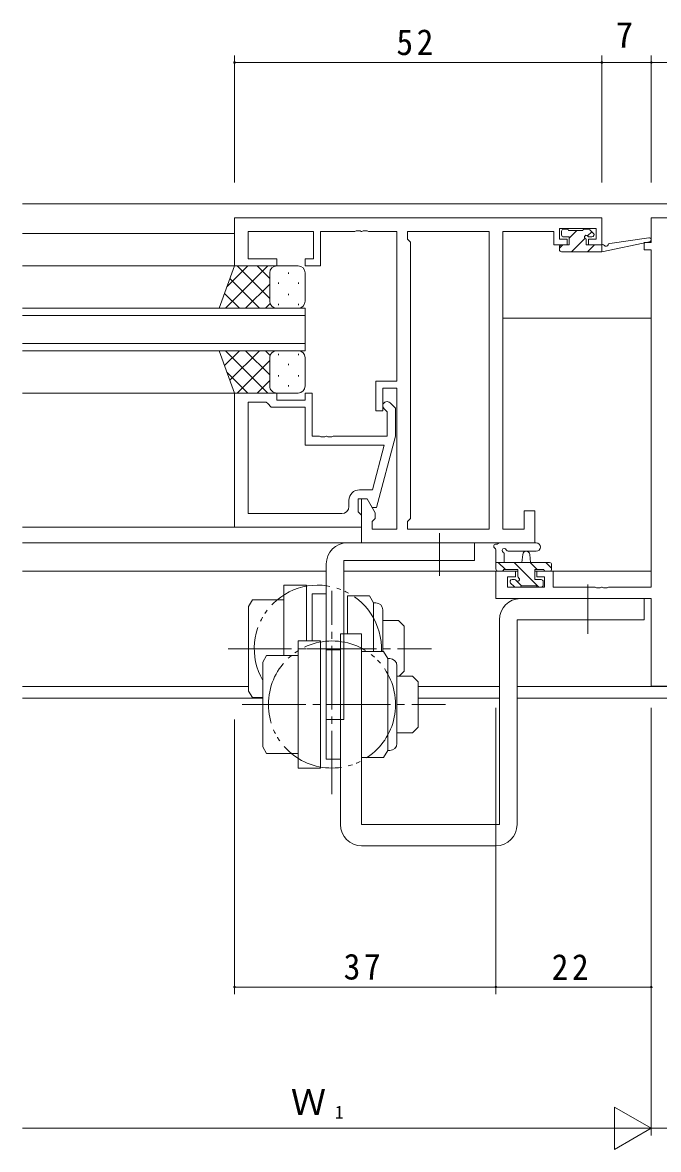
# Model space of a CAD drawing. Units: millimetres on the paper. Extents: x -420 to 373, y -297 to 267.
# Drawn here: x 13 to 103, y -34.8 to 124.8 of the extents above; entities that cross this region are included whole.
import ezdxf
from ezdxf.enums import TextEntityAlignment as Align

# ---------------------------------------------------------------- set-up
doc = ezdxf.new("R2010")
doc.units = ezdxf.units.MM
doc.linetypes.add('CHAIN2', pattern=[12, 9, -1, 1, -1])
doc.linetypes.add('DOUBLE_CHAIN2', pattern=[12.8, 9, -1, 0.6, -0.6, 0.6, -1])
for name, color, linetype, lineweight in [('0-3_YKK_11', 7, 'Continuous', 9), ('0-4_YKK_12', 2, 'Continuous', 9), ('0-5_YKK_13', 4, 'Continuous', 9), ('0-6_YKK_D', 6, 'Continuous', 9)]:
    doc.layers.add(name, color=color, linetype=linetype, lineweight=lineweight)
doc.styles.add('ＭＳ ゴシック', font='')
doc.styles.get('ＭＳ ゴシック').set_extended_font_data('MS Gothic')

msp = doc.modelspace()

# ---------------------------------------------------------------- linework, layer by layer
at = {"layer": '0-3_YKK_11'}
for p, q in [((94.987, 97.111), (42.987, 97.111)), ((101.987, 97.111), (121.987, 97.111)), ((65.987, 95.181), (65.987, 74.011)), ((79.057, 95.181), (67.487, 95.181)), ((79.057, 53.041), (79.057, 95.181)), ((79.057, 53.041), (79.057, 95.181)), ((80.987, 53.041), (80.987, 95.181)), ((88.987, 95.611), (94.187, 95.611)), ((67.917, 93.681), (67.917, 54.541)), ((101.987, 44.841), (101.987, 92.611)), ((42.987, 53.311), (42.987, 72.311)), ((65.987, 73.011), (65.987, 53.041)), ((44.917, 71.011), (44.917, 55.241)), ((44.917, 71.011), (44.917, 55.241)), ((56.945, 66.211), (64.587, 66.211)), ((65.787, 66.215), (63.08, 56.111)), ((64.195, 64.911), (52.987, 64.911)), ((62.507, 58.611), (64.195, 64.911)), ((60.687, 58.611), (62.507, 58.611)), ((59.187, 56.241), (59.187, 57.111)), ((44.917, 55.241), (58.187, 55.241)), ((60.987, 53.311), (42.987, 53.311)), ((67.487, 53.041), (79.057, 53.041)), ((60.987, 51.111), (85.487, 51.111)), ((79.987, 47.111), (82.787, 47.111)), ((79.987, 43.211), (79.987, 47.111)), ((82.787, 47.111), (82.787, 46.311)), ((85.787, 47.111), (88.087, 47.111)), ((85.787, 46.311), (85.787, 47.111)), ((88.087, 47.111), (88.087, 44.841)), ((88.087, 44.841), (94.029, 44.841)), ((101.987, 43.211), (79.987, 43.211)), ((101.987, 30.811), (101.987, 43.211)), ((121.987, 30.811), (101.987, 30.811))]:
    msp.add_line(p, q, dxfattribs=at)
for points in [[(42.987, 97.111), (42.987, 90.311), (48.987, 90.311), (48.987, 91.311), (44.917, 91.311), (44.917, 95.181), (54.187, 95.181), (54.187, 91.311), (52.987, 91.311), (52.987, 90.311), (55.187, 90.311), (55.187, 95.181), (60.028, 95.181)], [(94.187, 95.611), (94.187, 94.111), (93.087, 94.111), (93.087, 93.311), (94.987, 93.311), (94.987, 97.111)], [(101.987, 92.611), (100.987, 92.611), (100.987, 93.611), (101.987, 93.611), (101.987, 97.111)], [(60.028, 95.181), (60.212, 95.301), (60.762, 95.301), (60.945, 95.181), (61.028, 95.181), (61.212, 95.301), (61.762, 95.301), (61.945, 95.181), (65.987, 95.181)], [(67.487, 95.181), (67.487, 94.111), (67.917, 93.681)], [(80.987, 95.181), (88.187, 95.181), (88.187, 94.381), (88.187, 93.311), (90.087, 93.311), (90.087, 94.111), (88.987, 94.111), (88.987, 95.611)], [(65.987, 74.011), (62.987, 74.011), (62.987, 69.811), (63.987, 69.811), (63.987, 73.011), (65.987, 73.011)], [(42.987, 72.311), (48.987, 72.311), (48.987, 71.311), (52.987, 71.311), (52.987, 72.311), (53.987, 72.311), (53.987, 66.211), (55.028, 66.211), (55.212, 66.091), (55.762, 66.091), (55.945, 66.211), (56.028, 66.211), (56.212, 66.091), (56.762, 66.091), (56.945, 66.211)], [(52.987, 64.911), (52.987, 70.311), (48.187, 70.311), (47.687, 70.811), (47.487, 71.011), (44.917, 71.011)], [(65.011, 70.935), (65.787, 70.16), (65.787, 66.215)], [(64.587, 66.211), (64.587, 69.663), (64.162, 70.087)], [(63.08, 56.111), (62.48, 56.111), (61.787, 57.311), (60.487, 57.311), (60.487, 55.511), (60.687, 55.311), (60.987, 55.011), (60.987, 53.311)], [(65.987, 53.041), (62.487, 53.041), (62.487, 54.111), (62.917, 54.541), (62.917, 55.354), (61.787, 57.311), (60.987, 57.311), (60.987, 51.111)], [(67.917, 54.541), (67.487, 54.111), (67.487, 53.041)], [(85.487, 51.111), (85.487, 55.611), (83.987, 55.611), (83.987, 53.041), (80.987, 53.041)], [(82.787, 46.311), (81.617, 46.311), (81.617, 44.841), (86.887, 44.841), (86.887, 46.311), (85.787, 46.311)], [(94.029, 44.841), (94.212, 44.721), (94.762, 44.721), (94.945, 44.841), (95.029, 44.841), (95.212, 44.721), (95.762, 44.721), (95.945, 44.841), (101.987, 44.841)]]:
    msp.add_lwpolyline(points, dxfattribs=at)
for centre, radius, start, end in [((64.587, 70.511), 0.6, 44.99998, 225), ((60.687, 57.111), 1.5, 90, 179.99998), ((58.187, 56.241), 1, 270, 359.99998)]:
    msp.add_arc(centre, radius, start, end, dxfattribs=at)
at = {"layer": '0-4_YKK_12'}
for p, q in [((12.987, 99.111), (210.987, 99.111)), ((12.987, 94.911), (42.987, 94.911)), ((43.487, 90.311), (12.987, 90.311)), ((52.987, 84.31), (12.987, 84.31)), ((12.987, 83.31), (52.987, 83.31)), ((52.987, 78.31), (52.987, 84.31)), ((101.987, 82.911), (80.987, 82.911)), ((52.987, 79.31), (12.987, 79.31)), ((12.987, 78.31), (52.987, 78.31)), ((12.987, 72.311), (43.487, 72.311)), ((12.987, 53.311), (60.987, 53.311)), ((12.987, 51.111), (61.287, 51.111)), ((12.987, 47.111), (55.987, 47.111)), ((58.487, 47.111), (83.087, 47.111)), ((101.987, 47.111), (85.487, 47.111)), ((44.987, 30.741), (12.987, 30.741)), ((80.487, 30.741), (68.987, 30.741)), ((140.987, 30.741), (82.987, 30.741)), ((46.987, 29.111), (12.987, 29.111)), ((80.487, 29.111), (68.987, 29.111)), ((140.987, 29.111), (82.987, 29.111))]:
    msp.add_line(p, q, dxfattribs=at)
at = {"layer": '0-5_YKK_13'}
for p, q in [((89.287, 94.711), (89.287, 95.211)), ((89.587, 95.511), (90.087, 95.511)), ((90.387, 94.411), (89.587, 94.411)), ((90.287, 95.311), (92.287, 95.311)), ((91.468, 95.311), (90.387, 94.23)), ((90.387, 93.311), (90.387, 94.411)), ((92.624, 94.222), (90.713, 92.311)), ((92.487, 95.511), (93.087, 95.511)), ((93.562, 95.16), (92.976, 94.574)), ((93.587, 94.411), (93.248, 94.411)), ((93.299, 95.423), (93.799, 94.923)), ((96.099, 93.485), (101.641, 94.308)), ((89.468, 93.311), (88.987, 92.83)), ((88.987, 92.611), (88.987, 93.011)), ((89.287, 93.311), (90.387, 93.311)), ((92.787, 93.95), (92.787, 93.311)), ((92.787, 93.311), (94.985, 93.311)), ((93.958, 93.311), (92.958, 92.311)), ((94.985, 92.311), (101.746, 93.718)), ((94.985, 93.311), (95.072, 93.325)), ((94.985, 92.311), (94.985, 93.311)), ((89.287, 92.311), (94.985, 92.311)), ((40.84, 84.311), (42.983, 90.311)), ((47.715, 90.311), (41.715, 84.311)), ((44.886, 90.311), (41.926, 87.35)), ((42.983, 90.311), (48.983, 90.311)), ((47.983, 85.69), (43.363, 90.311)), ((47.983, 88.519), (46.191, 90.311)), ((51.983, 90.311), (48.983, 90.311)), ((50.62, 89.391), (50.62, 89.191)), ((46.535, 84.311), (42.339, 88.507)), ((47.983, 89.311), (47.983, 85.711)), ((47.983, 88.911), (47.983, 85.311)), ((49.205, 87.976), (49.205, 87.776)), ((52.035, 87.976), (52.035, 87.776)), ((52.983, 85.311), (52.983, 89.311)), ((43.706, 84.311), (41.594, 86.422)), ((47.983, 87.751), (44.543, 84.311)), ((50.62, 86.361), (50.62, 86.161)), ((48.04, 84.979), (47.372, 84.311)), ((49.205, 84.946), (49.205, 84.746)), ((52.035, 84.946), (52.035, 84.746)), ((49.205, 84.311), (40.84, 84.311)), ((48.983, 84.311), (51.983, 84.311)), ((49.205, 78.311), (40.84, 78.311)), ((40.84, 78.311), (42.983, 72.311)), ((43.706, 78.311), (41.594, 76.199)), ((47.715, 72.311), (41.715, 78.311)), ((46.535, 78.311), (42.339, 74.115)), ((47.983, 74.871), (44.543, 78.311)), ((48.04, 77.643), (47.372, 78.311)), ((48.983, 78.311), (51.983, 78.311)), ((47.983, 76.931), (43.363, 72.311)), ((47.983, 73.711), (47.983, 77.311)), ((47.983, 73.311), (47.983, 76.911)), ((49.205, 77.676), (49.205, 77.876)), ((52.035, 77.676), (52.035, 77.876)), ((52.983, 77.311), (52.983, 73.311)), ((44.886, 72.311), (41.926, 75.272)), ((50.62, 76.261), (50.62, 76.461)), ((47.983, 74.103), (46.191, 72.311)), ((49.205, 74.646), (49.205, 74.846)), ((50.62, 73.231), (50.62, 73.431)), ((52.035, 74.646), (52.035, 74.846)), ((42.983, 72.311), (48.983, 72.311)), ((51.983, 72.311), (48.983, 72.311)), ((76.987, 51.111), (58.987, 51.111)), ((76.987, 51.111), (76.987, 48.611)), ((85.715, 51.111), (80.552, 51.111)), ((79.987, 47.411), (79.987, 50.092)), ((81.187, 49.492), (81.187, 48.311)), ((85.715, 49.911), (81.754, 49.908)), ((55.987, 48.111), (55.987, 26.111)), ((76.987, 48.611), (58.487, 48.611)), ((58.487, 26.111), (58.487, 48.611)), ((79.987, 48.311), (87.587, 48.311)), ((81.334, 47.311), (80.334, 48.311)), ((86.079, 44.811), (82.579, 48.311)), ((83.687, 48.311), (83.789, 49.456)), ((84.887, 48.311), (84.785, 49.456)), ((85.824, 47.311), (84.824, 48.311)), ((87.887, 47.493), (87.069, 48.311)), ((87.887, 48.011), (87.887, 47.411)), ((80.887, 47.111), (80.287, 47.111)), ((83.087, 47.311), (81.087, 47.311)), ((83.087, 46.372), (83.087, 47.311)), ((86.787, 47.311), (85.487, 47.311)), ((85.487, 47.311), (85.487, 45.911)), ((87.587, 47.111), (86.987, 47.111)), ((49.987, 45.111), (53.187, 45.111)), ((49.987, 35.139), (49.987, 45.111)), ((53.187, 37.211), (53.187, 45.111)), ((82.575, 44.899), (82.075, 45.399)), ((82.287, 45.911), (82.626, 45.911)), ((82.901, 45.743), (82.771, 45.874)), ((83.387, 44.811), (82.787, 44.811)), ((83.634, 45.011), (82.919, 45.726)), ((85.687, 45.011), (83.587, 45.011)), ((85.487, 45.911), (86.387, 45.911)), ((86.387, 44.811), (85.887, 44.811)), ((86.687, 45.611), (86.687, 45.111)), ((53.987, 43.861), (53.987, 37.211)), ((55.987, 43.861), (53.987, 43.861)), ((55.987, 43.861), (55.987, 29.111)), ((58.987, 43.617), (62.106, 43.617)), ((58.987, 43.617), (58.987, 38.211)), ((62.687, 42.611), (62.106, 43.617)), ((83.487, 43.211), (100.987, 43.211)), ((100.987, 40.211), (100.987, 43.211)), ((44.987, 42.111), (45.523, 43.039)), ((44.987, 30.111), (44.987, 42.111)), ((45.523, 43.039), (49.987, 43.039)), ((62.687, 42.611), (62.987, 42.611)), ((62.687, 35.717), (62.687, 42.611)), ((63.987, 35.717), (63.987, 41.611)), ((63.987, 40.111), (66.187, 40.111)), ((66.987, 39.311), (66.187, 40.111)), ((80.487, 40.211), (80.487, 11.211)), ((82.987, 40.211), (82.987, 11.211)), ((82.987, 40.211), (100.987, 40.211)), ((51.987, 37.211), (55.187, 37.211)), ((51.987, 19.211), (51.987, 37.211)), ((55.187, 19.211), (55.187, 37.211)), ((60.987, 38.211), (57.987, 38.211)), ((57.987, 11.211), (57.987, 38.211)), ((60.987, 11.211), (60.987, 38.211)), ((46.987, 34.211), (47.523, 35.139)), ((47.523, 35.139), (51.987, 35.139)), ((53.172, 36.111), (61.55, 36.111)), ((57.987, 35.961), (55.987, 35.961)), ((55.987, 35.961), (55.987, 20.461)), ((57.987, 35.961), (57.987, 21.211)), ((60.987, 35.717), (64.106, 35.717)), ((60.987, 35.717), (60.987, 21.211)), ((64.687, 34.711), (64.106, 35.717)), ((46.987, 22.211), (46.987, 34.211)), ((64.687, 34.711), (64.987, 34.711)), ((64.687, 21.711), (64.687, 34.711)), ((65.987, 22.711), (65.987, 33.711)), ((65.987, 32.211), (68.187, 32.211)), ((68.987, 31.411), (68.187, 32.211)), ((45.523, 29.183), (44.987, 30.111)), ((45.523, 29.183), (46.987, 29.183)), ((55.987, 29.111), (55.987, 28.361)), ((62.987, 28.211), (55.987, 28.211)), ((58.487, 26.111), (55.987, 26.111)), ((47.523, 21.283), (46.987, 22.211)), ((47.523, 21.283), (51.987, 21.283)), ((57.987, 21.211), (57.987, 20.461)), ((60.987, 21.211), (60.987, 20.706)), ((51.987, 19.211), (55.187, 19.211)), ((57.987, 20.461), (55.987, 20.461)), ((60.987, 20.706), (64.106, 20.706)), ((80.487, 11.211), (60.987, 11.211)), ((79.987, 8.211), (60.987, 8.211))]:
    msp.add_line(p, q, dxfattribs=at)
at = {"layer": '0-5_YKK_13', "linetype": 'CHAIN2'}
for p, q in [((71.987, 52.489), (71.987, 46.446)), ((92.987, 38.211), (92.987, 45.211)), ((56.787, 15.498), (56.787, 44.298)), ((42.074, 36.111), (70.873, 36.111)), ((44.073, 28.211), (72.873, 28.211))]:
    msp.add_line(p, q, dxfattribs=at)
at = {"layer": '0-5_YKK_13'}
for points in [[(66.287, 32.211), (66.987, 32.911), (66.987, 39.311)], [(65.987, 24.211), (68.187, 24.211), (68.987, 25.011), (68.987, 31.411)], [(64.106, 20.706), (64.687, 21.711), (64.987, 21.711)]]:
    msp.add_lwpolyline(points, dxfattribs=at)
at = {"layer": '0-5_YKK_13', "linetype": 'DOUBLE_CHAIN2'}
msp.add_circle((56.787, 28.211), 9, dxfattribs=at)
at = {"layer": '0-5_YKK_13'}
for centre, radius, start, end in [((89.587, 95.211), 0.3, 90, 180), ((89.587, 94.711), 0.3, 180, 270), ((90.087, 95.311), 0.2, 0, 90), ((92.487, 95.311), 0.2, 90, 180), ((92.787, 94.411), 0.25, 33.05573, 236.94426), ((92.487, 93.95), 0.3, 0, 56.94426), ((93.248, 94.711), 0.3, 213.05573, 270), ((93.087, 95.211), 0.3, 44.99998, 90), ((93.587, 94.711), 0.3, 270, 44.99998), ((101.685, 94.011), 0.3, 281.7498, 98.44934), ((89.287, 93.011), 0.3, 90, 180), ((89.287, 92.611), 0.3, 180, 270), ((95.12, 93.029), 0.3, 39.19753, 99.19753), ((95.585, 93.408), 0.3, 219.19753, 338.44934), ((96.143, 93.188), 0.3, 98.44934, 158.44934), ((48.983, 89.311), 1, 90, 180), ((48.983, 89.311), 1, 90, 180), ((51.983, 89.311), 1, 0, 90), ((48.983, 85.311), 1, 180, 270), ((48.983, 85.311), 1, 180, 270), ((51.983, 85.311), 1, 270, 0), ((48.983, 77.311), 1, 89.99998, 179.99998), ((48.983, 77.311), 1, 89.99998, 179.99998), ((51.983, 77.311), 1, 359.99998, 89.99998), ((48.983, 73.311), 1, 179.99998, 269.99998), ((48.983, 73.311), 1, 179.99998, 269.99998), ((51.983, 73.311), 1, 269.99998, 359.99998), ((58.987, 48.111), 3, 90, 180), ((80.552, 50.811), 0.3, 90, 139.47121), ((85.714, 50.511), 0.6, 270.04022, 90.04022), ((79.987, 50.611), 0.3, 79.47121, 239.99998), ((79.687, 50.092), 0.3, 0, 59.99998), ((80.096, 51.201), 0.3, 259.47121, 319.47121), ((81.187, 50.011), 0.3, 19.18974, 239.99998), ((80.887, 49.492), 0.3, 0, 59.99998), ((81.753, 50.208), 0.3, 199.18974, 270.04022), ((84.287, 49.411), 0.5, 5.09206, 174.90793), ((87.587, 48.011), 0.3, 0, 90), ((80.287, 47.411), 0.3, 180, 270), ((80.887, 47.311), 0.2, 269.99998, 0), ((83.387, 46.372), 0.3, 180, 236.94426), ((86.987, 47.311), 0.2, 180, 270), ((87.587, 47.411), 0.3, 270, 0), ((82.287, 45.611), 0.3, 90, 224.99998), ((82.787, 45.111), 0.3, 224.99998, 270), ((82.626, 45.611), 0.3, 33.05573, 90), ((83.087, 45.911), 0.25, 213.05573, 56.94426), ((83.387, 45.011), 0.2, 270, 0), ((85.887, 45.011), 0.2, 180, 270), ((86.387, 45.611), 0.3, 0, 90), ((86.387, 45.111), 0.3, 270, 0), ((83.487, 40.211), 3, 90, 180), ((62.987, 41.611), 1, 0, 90), ((64.987, 33.711), 1, 0, 90), ((64.987, 22.711), 1, 270, 0), ((60.987, 11.211), 3, 180, 270), ((79.987, 11.211), 3, 270, 0)]:
    msp.add_arc(centre, radius, start, end, dxfattribs=at)
at = {"layer": '0-5_YKK_13', "linetype": 'DOUBLE_CHAIN2'}
msp.add_arc((54.787, 36.111), 9, 357.48807, 209.92638, dxfattribs=at)
at = {"layer": '0-6_YKK_D'}
for p, q in [((42.987, 102.111), (42.987, 120.111)), ((94.987, 102.111), (94.987, 120.111)), ((94.989, 102.111), (94.989, 120.111)), ((101.987, 102.111), (101.987, 120.111)), ((101.987, 102.111), (101.987, 120.111)), ((94.987, 119.111), (42.987, 119.111)), ((79.987, 27.741), (79.987, -12.789)), ((101.987, 27.741), (101.987, -12.789)), ((101.987, 27.741), (101.987, -32.789)), ((101.987, 27.741), (101.987, -32.789)), ((42.987, 26.111), (42.987, -12.789)), ((79.987, 26.111), (79.987, -12.789)), ((79.987, -11.789), (42.987, -11.789)), ((101.987, -11.789), (79.987, -11.789)), ((101.987, -31.789), (96.791, -28.789)), ((96.791, -28.789), (96.791, -34.789)), ((95.987, -31.789), (12.987, -31.789)), ((101.987, -31.789), (91.594, -31.789)), ((101.987, -31.789), (96.791, -34.789)), ((121.987, -31.789), (101.987, -31.789))]:
    msp.add_line(p, q, dxfattribs=at)
msp.add_lwpolyline([(94.989, 119.111), (101.987, 119.111), (121.987, 119.111)], dxfattribs=at)
for centre, start, end in [((42.987, 119.111), 0, 180), ((42.987, 119.111), 180, 0), ((94.987, 119.111), 0, 180), ((94.987, 119.111), 180, 0), ((94.989, 119.111), 0, 180), ((94.989, 119.111), 180, 0), ((101.987, 119.111), 0, 180), ((101.987, 119.111), 0, 180), ((101.987, 119.111), 180, 0), ((101.987, 119.111), 180, 0), ((42.987, -11.789), 0, 180), ((42.987, -11.789), 180, 0), ((79.987, -11.789), 0, 180), ((79.987, -11.789), 0, 180), ((79.987, -11.789), 180, 0), ((79.987, -11.789), 180, 0), ((101.987, -11.789), 0, 180), ((101.987, -11.789), 180, 0)]:
    msp.add_arc(centre, 0.106, start, end, dxfattribs=at)

# ---------------------------------------------------------------- texts
at = {"layer": '0-6_YKK_D', "color": 3, "style": 'ＭＳ ゴシック'}
for s, p in [('7', (96.941, 120.111)), ('Ｗ', (50.954, -30.989))]:
    msp.add_text(s, height=3.666, dxfattribs=at).set_placement(p, align=Align.BOTTOM_LEFT)
at = {"layer": '0-6_YKK_D', "color": 4, "style": 'ＭＳ ゴシック'}
msp.add_text('1', height=1.833, dxfattribs=at).set_placement((57.191, -30.989), align=Align.BOTTOM_LEFT)
at = {"layer": '0-6_YKK_D', "color": 3, "char_height": 3.666, "attachment_point": 7, "style": 'ＭＳ ゴシック'}
for s, insert in [('\\T1.21;\\W0.95;52', (65.905, 120.111)), ('\\T1.21;\\W0.95;37', (58.441, -10.789)), ('\\T1.21;\\W0.95;22', (87.892, -10.789))]:
    msp.add_mtext(s, dxfattribs=dict(at, insert=insert))

doc.saveas('drawing.dxf')
